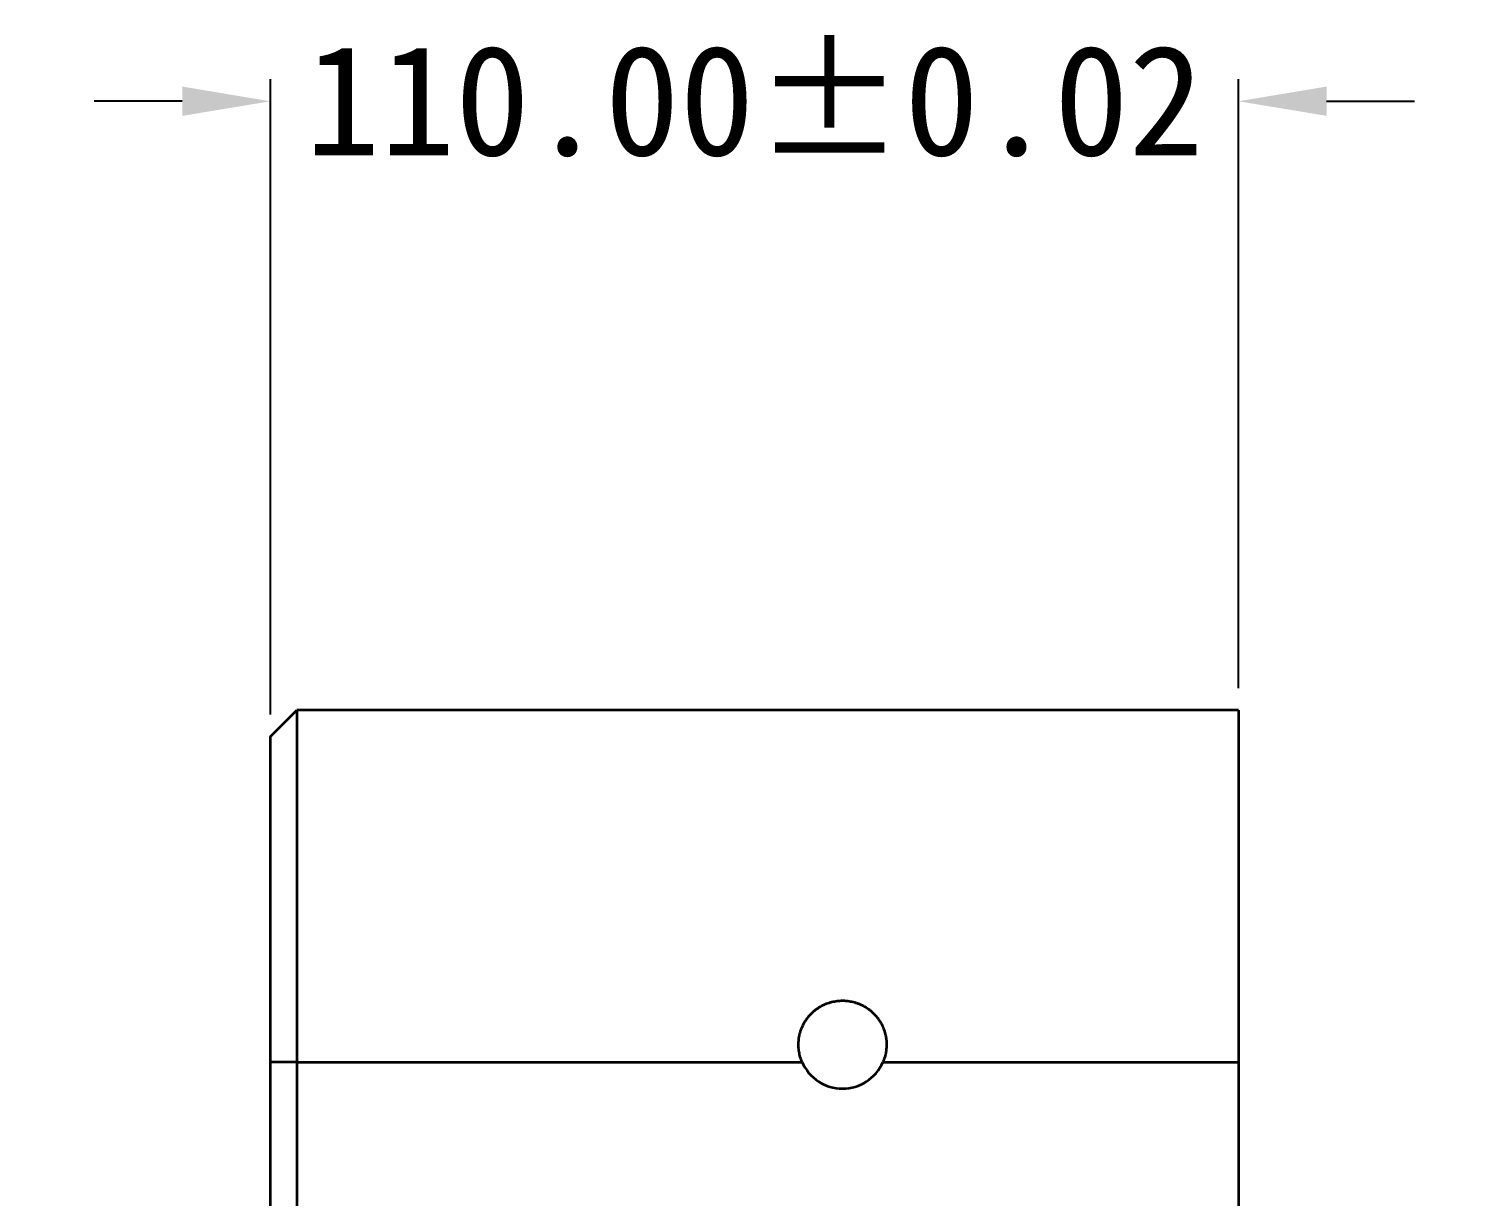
# Model space of a CAD drawing. Header units: millimetres. Extents: x 5 to 1651, y 545 to 1674.
# Drawn here: x 745.4 to 910.3, y 913.2 to 1045.9 of the extents above; entities that cross this region are included whole.
import ezdxf

# ---------------------------------------------------------------- set-up
doc = ezdxf.new("R2010")
doc.units = ezdxf.units.MM
doc.layers.add('10', color=7, linetype='Continuous', true_color=0xffffff)
doc.layers.add('dim', color=82, linetype='Continuous', lineweight=9)
doc.dimstyles.get("Standard").update_dxf_attribs({"dimscale": 5, "dimtxt": 0.18, "dimasz": 0.18, "dimexe": 0.18, "dimexo": 0.0625, "dimgap": 0.09, "dimtad": 0, "dimtih": 1, "dimtoh": 1, "dimzin": 0, "dimdsep": 46, "dimtxsty": 'Standard', "dimcen": 0.09, "dimadec": 0, "dimazin": 0, "dimtfac": 1, "dimtofl": 0, "dimtmove": 0, "dimatfit": 3, "dimfxl": 0, "dimtolj": 1, "dimtzin": 0, "dimarcsym": 0})

# ---------------------------------------------------------------- blocks, each defined once
blk = doc.blocks.new('*D7')
at = {"layer": 'Defpoints', "color": 0, "lineweight": 18, "transparency": 16777216}
for p in [(882.86, 1037.7), (882.86, 968.54), (772.86, 965.54)]:
    blk.add_point(p, dxfattribs=at)
at = {"layer": 'dim', "color": 0, "lineweight": -2, "transparency": 16777216}
for p, q in [((772.86, 968.04), (772.86, 1040.2)), ((882.86, 971.04), (882.86, 1040.2)), ((762.86, 1037.7), (752.86, 1037.7)), ((892.86, 1037.7), (902.86, 1037.7))]:
    blk.add_line(p, q, dxfattribs=at)
at = {"layer": 'dim', "color": 0, "lineweight": 18, "transparency": 16777216}
for points in [[(762.86, 1039.37), (762.86, 1036.04), (772.86, 1037.7)], [(892.86, 1039.37), (892.86, 1036.04), (882.86, 1037.7)]]:
    blk.add_solid(points, dxfattribs=at)
at = {"layer": 'dim', "color": 0, "lineweight": 18, "transparency": 16777216, "insert": (827.86, 1037.7), "char_height": 12.5, "attachment_point": 5}
blk.add_mtext('\\A1;110.00\\M+5A1C00.02', dxfattribs=at)

msp = doc.modelspace()

# ---------------------------------------------------------------- linework, layer by layer
at = {"layer": '10', "color": 7, "linetype": 'Continuous', "lineweight": 35}
for p, q in [((772.862, 965.539), (775.862, 968.539)), ((882.862, 968.539), (775.862, 968.539)), ((775.862, 968.539), (775.862, 928.539)), ((882.862, 968.539), (882.862, 928.539)), ((772.862, 928.539), (772.862, 965.539)), ((772.862, 708.539), (772.862, 928.539)), ((775.862, 928.539), (772.862, 928.539)), ((775.862, 928.539), (833.28, 928.539)), ((775.862, 928.539), (775.862, 708.539)), ((842.445, 928.539), (882.862, 928.539)), ((882.862, 928.539), (882.862, 909.456))]:
    msp.add_line(p, q, dxfattribs=at)
msp.add_arc((837.862, 930.539), 5, 203.57818, 336.42182, dxfattribs=at)
msp.add_open_spline([(833.28, 928.539), (833.196, 928.731), (833.125, 928.926), (833.009, 929.321), (832.963, 929.522), (832.912, 929.827), (832.898, 929.93), (832.883, 930.085), (832.878, 930.137), (832.871, 930.241), (832.868, 930.293), (832.858, 930.553), (832.868, 930.965), (832.928, 931.372), (832.981, 931.625), (832.993, 931.675), (833.017, 931.776), (833.031, 931.827), (833.072, 931.977), (833.103, 932.076), (833.204, 932.368), (833.283, 932.557), (833.464, 932.926), (833.566, 933.105), (833.708, 933.322), (833.737, 933.365), (833.796, 933.45), (833.887, 933.575), (833.983, 933.696), (834.182, 933.931), (834.324, 934.079), (834.551, 934.287), (834.629, 934.355), (834.749, 934.453), (834.79, 934.485), (834.873, 934.547), (834.914, 934.578), (835.125, 934.729), (835.3, 934.838), (835.661, 935.034), (835.848, 935.12), (836.136, 935.233), (836.234, 935.268), (836.383, 935.316), (836.433, 935.331), (836.532, 935.36), (836.583, 935.373), (836.834, 935.437), (837.239, 935.513), (837.651, 935.539), (837.91, 935.54), (837.962, 935.539), (838.041, 935.536), (838.067, 935.535), (838.119, 935.533), (838.249, 935.526), (838.378, 935.514), (838.685, 935.476), (838.888, 935.438), (839.187, 935.362), (839.287, 935.333), (839.434, 935.286), (839.483, 935.27), (839.581, 935.235), (839.63, 935.217), (839.873, 935.122), (840.06, 935.035), (840.422, 934.839), (840.596, 934.731), (840.848, 934.552), (840.93, 934.489), (841.051, 934.391), (841.091, 934.358), (841.169, 934.29), (841.208, 934.255), (841.398, 934.081), (841.54, 933.933), (841.806, 933.62), (841.929, 933.456), (842.071, 933.24), (842.098, 933.196), (842.152, 933.108), (842.179, 933.063), (842.256, 932.928), (842.304, 932.837), (842.441, 932.56), (842.52, 932.37), (842.654, 931.982), (842.709, 931.784), (842.764, 931.53), (842.774, 931.479), (842.792, 931.376), (842.817, 931.223), (842.835, 931.069), (842.862, 930.761), (842.867, 930.556), (842.855, 930.247), (842.848, 930.144), (842.832, 929.989), (842.826, 929.937), (842.813, 929.834), (842.805, 929.782), (842.763, 929.525), (842.717, 929.323), (842.599, 928.926), (842.528, 928.731), (842.445, 928.539)], degree=3, knots=[0, 0, 0, 0, 0.03125, 0.03125, 0.0625, 0.0625, 0.078125, 0.078125, 0.0859375, 0.0859375, 0.09375, 0.09375, 0.125, 0.15625, 0.15625, 0.1640625, 0.1640625, 0.171875, 0.171875, 0.1875, 0.1875, 0.21875, 0.21875, 0.25, 0.25, 0.2578125, 0.2578125, 0.265625, 0.28125, 0.28125, 0.3125, 0.3125, 0.328125, 0.328125, 0.3359375, 0.3359375, 0.34375, 0.34375, 0.375, 0.375, 0.40625, 0.40625, 0.421875, 0.421875, 0.4296875, 0.4296875, 0.4375, 0.4375, 0.46875, 0.5, 0.5, 0.5078125, 0.5078125, 0.5117187, 0.5117187, 0.515625, 0.53125, 0.53125, 0.5625, 0.5625, 0.578125, 0.578125, 0.5859375, 0.5859375, 0.59375, 0.59375, 0.625, 0.625, 0.65625, 0.65625, 0.671875, 0.671875, 0.6796875, 0.6796875, 0.6875, 0.6875, 0.71875, 0.71875, 0.75, 0.75, 0.7578125, 0.7578125, 0.765625, 0.765625, 0.78125, 0.78125, 0.8125, 0.8125, 0.84375, 0.84375, 0.8515625, 0.8515625, 0.859375, 0.875, 0.875, 0.90625, 0.90625, 0.921875, 0.921875, 0.9296875, 0.9296875, 0.9375, 0.9375, 0.96875, 0.96875, 1, 1, 1, 1], dxfattribs=at)

# ---------------------------------------------------------------- dimensions: what is measured, and where the dimension line sits
at = {"layer": 'dim', "lineweight": 18}
dim = msp.add_linear_dim(base=(882.862, 1037.704), p1=(772.862, 965.539), p2=(882.862, 968.539), dimstyle='Standard', override={"dimtxt": 2.5, "dimasz": 2, "dimexe": 0.49975, "dimexo": 0.49975, "dimgap": 0.49975, "dimtol": 1, "dimlim": 0, "dimtp": 0.02, "dimtm": 0.02, "dimtfac": 1, "dimtdec": 2, "dimtolj": 1}, dxfattribs=at)
dim.commit()
dim.dimension.update_dxf_attribs({"geometry": '*D7', "text_midpoint": (827.862, 1037.704)})

doc.saveas('drawing.dxf')
